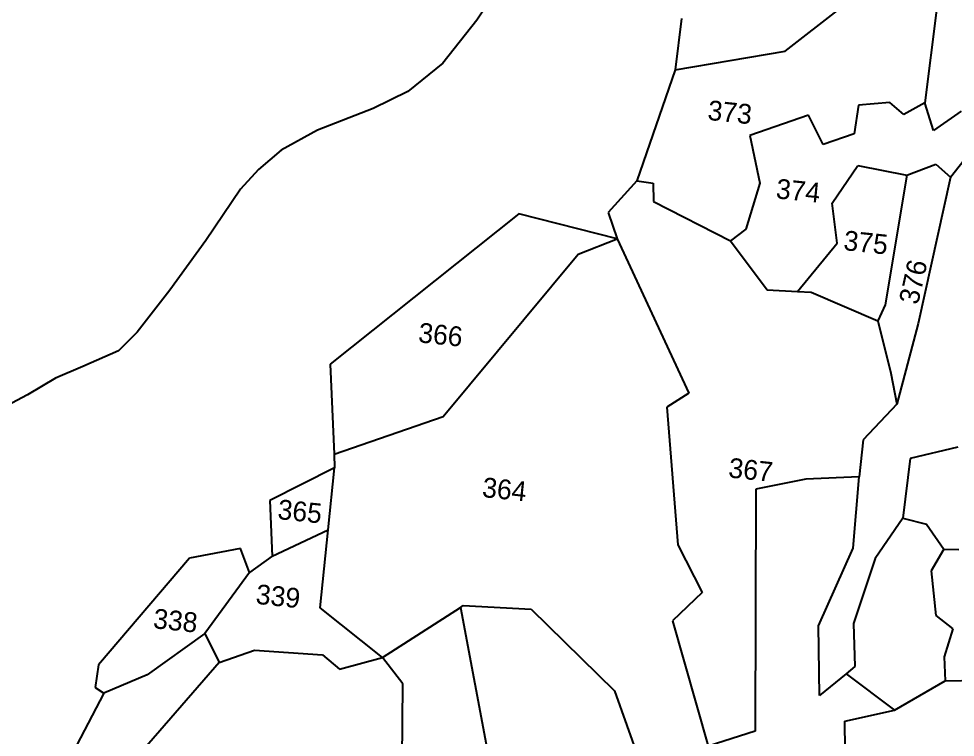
# Model space of a CAD drawing. Header units: metres. Extents: x 290336 to 293471, y 1993039 to 1996947.
# Drawn here: x 291428.6 to 291866.1, y 1994405.3 to 1994740.9 of the extents above; entities that cross this region are included whole.
import ezdxf
from ezdxf.enums import TextEntityAlignment as Align

# ---------------------------------------------------------------- set-up
doc = ezdxf.new("R2010")
doc.units = ezdxf.units.M
doc.header["$MEASUREMENT"] = 0
for name, color, linetype in [('POLY_PARCEL', 6, 'Continuous'), ('POLY_WATER', 4, 'Continuous'), ('TEXT_PARCEL', 7, 'Continuous')]:
    doc.layers.add(name, color=color, linetype=linetype)
doc.styles.add('TEXT_MAP', font='', dxfattribs={"height": 1.8})
doc.styles.get('TEXT_MAP').set_extended_font_data('Kruti Dev 050')

msp = doc.modelspace()

# ---------------------------------------------------------------- linework, layer by layer
at = {"layer": 'POLY_PARCEL'}
for p, q in [((291786.62, 1994725.74), (291812.44, 1994745.91)), ((291857.39, 1994744.95), (291851.83, 1994701.69)), ((291738.25, 1994741.03), (291735.23, 1994716.99)), ((291735.23, 1994716.99), (291786.62, 1994725.74)), ((291735.23, 1994716.99), (291717.43, 1994665.24)), ((291835.59, 1994701.74), (291820.85, 1994700.56)), ((291842.06, 1994696.2), (291835.59, 1994701.74)), ((291851.83, 1994701.69), (291842.06, 1994696.2)), ((291855.96, 1994688.71), (291851.83, 1994701.69)), ((291820.85, 1994700.56), (291818.93, 1994687.22)), ((291868.8, 1994697.67), (291855.96, 1994688.71)), ((291797.62, 1994695.92), (291770.09, 1994686.32)), ((291804.33, 1994682.24), (291797.62, 1994695.92)), ((291770.09, 1994686.32), (291774.85, 1994664.18)), ((291818.93, 1994687.22), (291804.33, 1994682.24)), ((291863.94, 1994666.88), (291871.93, 1994677.16)), ((291808.53, 1994654.74), (291820.65, 1994672.43)), ((291820.65, 1994672.43), (291843.47, 1994667.91)), ((291843.47, 1994667.91), (291856.99, 1994673.01)), ((291856.99, 1994673.01), (291863.94, 1994666.88)), ((291843.47, 1994667.91), (291833.41, 1994607.25)), ((291863.94, 1994666.88), (291848.77, 1994598.62)), ((291717.43, 1994665.24), (291703.98, 1994650.4)), ((291717.43, 1994665.24), (291724.96, 1994664.16)), ((291724.96, 1994664.16), (291725.15, 1994655.49)), ((291774.85, 1994664.18), (291768.29, 1994642.66)), ((291725.15, 1994655.49), (291761.16, 1994637.15)), ((291810.94, 1994636.09), (291808.53, 1994654.74)), ((291662.22, 1994649.84), (291574.13, 1994579.58)), ((291708.12, 1994638.06), (291662.22, 1994649.84)), ((291703.98, 1994650.4), (291708.12, 1994638.06)), ((291768.29, 1994642.66), (291761.16, 1994637.15)), ((291689.95, 1994630.91), (291708.12, 1994638.06)), ((291708.12, 1994638.06), (291741.73, 1994566.03)), ((291761.16, 1994637.15), (291778.29, 1994614.27)), ((291792.37, 1994613.56), (291810.94, 1994636.09)), ((291626.88, 1994555.16), (291689.95, 1994630.91)), ((291778.29, 1994614.27), (291792.37, 1994613.56)), ((291792.37, 1994613.56), (291798.77, 1994613.24)), ((291798.77, 1994613.24), (291829.87, 1994599.74)), ((291833.41, 1994607.25), (291829.87, 1994599.74)), ((291829.87, 1994599.74), (291836, 1994575.29)), ((291848.77, 1994598.62), (291838.85, 1994560.93)), ((291574.13, 1994579.58), (291575.91, 1994537.48)), ((291836, 1994575.29), (291838.85, 1994560.93)), ((291741.73, 1994566.03), (291731.31, 1994559.53)), ((291731.31, 1994559.53), (291736.57, 1994495.12)), ((291838.85, 1994560.93), (291823.04, 1994544.16)), ((291575.91, 1994537.48), (291626.88, 1994555.16)), ((291823.04, 1994544.16), (291821.27, 1994527.02)), ((291867.26, 1994540.78), (291845.05, 1994535.5)), ((291575.91, 1994537.48), (291576.17, 1994531.19)), ((291845.05, 1994535.5), (291841.64, 1994507.7)), ((291576.17, 1994531.19), (291545.89, 1994515.92)), ((291573.2, 1994502.25), (291576.17, 1994531.19)), ((291821.27, 1994527.02), (291796.23, 1994525.82)), ((291818.4, 1994493.6), (291821.27, 1994527.02)), ((291796.23, 1994525.82), (291773.01, 1994521.18)), ((291773.01, 1994521.18), (291772.7, 1994408.09)), ((291545.89, 1994515.92), (291546.99, 1994489.83)), ((291841.64, 1994507.7), (291828.73, 1994488.74)), ((291841.64, 1994507.7), (291852.73, 1994504.86)), ((291852.73, 1994504.86), (291860.74, 1994493.21)), ((291546.99, 1994489.83), (291573.2, 1994502.25)), ((291569.45, 1994465.83), (291573.2, 1994502.25)), ((291532.2, 1994493.52), (291508.44, 1994488.94)), ((291536.46, 1994482.26), (291532.2, 1994493.52)), ((291736.57, 1994495.12), (291747.81, 1994472.85)), ((291802.21, 1994457.38), (291818.4, 1994493.6)), ((291860.74, 1994493.21), (291854.81, 1994483)), ((291860.74, 1994493.21), (291867.76, 1994493.02)), ((291508.44, 1994488.94), (291465.94, 1994439.2)), ((291546.99, 1994489.83), (291536.46, 1994482.26)), ((291828.73, 1994488.74), (291818.56, 1994458.4)), ((291854.81, 1994483), (291856.99, 1994462.2)), ((291536.46, 1994482.26), (291515.59, 1994453.83)), ((291747.81, 1994472.85), (291733.99, 1994459.66)), ((291598.54, 1994442.57), (291569.45, 1994465.83)), ((291598.54, 1994442.57), (291634.95, 1994465.99)), ((291634.95, 1994465.99), (291636.24, 1994466.82)), ((291634.95, 1994465.99), (291673.79, 1994258.89)), ((291636.24, 1994466.82), (291668.03, 1994465.16)), ((291668.03, 1994465.16), (291706.87, 1994427.05)), ((291856.99, 1994462.2), (291865.01, 1994455.96)), ((291733.99, 1994459.66), (291750.69, 1994401.1)), ((291802.64, 1994424.87), (291802.21, 1994457.38)), ((291818.56, 1994458.4), (291819.19, 1994438.31)), ((291515.59, 1994453.83), (291488.67, 1994434.42)), ((291515.59, 1994453.83), (291522.3, 1994440.15)), ((291865.01, 1994455.96), (291860.95, 1994442.85)), ((291522.3, 1994440.15), (291538.78, 1994446.03)), ((291538.78, 1994446.03), (291570.51, 1994443.84)), ((291570.51, 1994443.84), (291578.47, 1994437.06)), ((291465.94, 1994439.2), (291464.3, 1994428.55)), ((291522.3, 1994440.15), (291484.21, 1994396.46)), ((291578.47, 1994437.06), (291598.54, 1994442.57)), ((291608.05, 1994430.22), (291598.54, 1994442.57)), ((291860.95, 1994442.85), (291861.35, 1994431.74)), ((291488.67, 1994434.42), (291468.36, 1994425.96)), ((291815.08, 1994434.97), (291802.64, 1994424.87)), ((291819.19, 1994438.31), (291815.08, 1994434.97)), ((291815.08, 1994434.97), (291837.73, 1994417.95)), ((291607.22, 1994338.29), (291608.05, 1994430.22)), ((291837.73, 1994417.95), (291861.35, 1994431.74)), ((291861.35, 1994431.74), (291892.82, 1994432.28)), ((291468.36, 1994425.96), (291422.25, 1994337.82)), ((291464.3, 1994428.55), (291468.36, 1994425.96)), ((291706.87, 1994427.05), (291719.89, 1994390.52)), ((291814.45, 1994412.78), (291837.73, 1994417.95)), ((291814.67, 1994399.22), (291814.45, 1994412.78)), ((291772.7, 1994408.09), (291750.69, 1994401.1))]:
    msp.add_line(p, q, dxfattribs=at)
at = {"layer": 'POLY_WATER'}
for p, q in [((291649.54, 1994750.68), (291642.61, 1994740.23)), ((291642.61, 1994740.23), (291626.69, 1994720.08)), ((291626.69, 1994720.08), (291610.43, 1994706.87)), ((291610.43, 1994706.87), (291594.19, 1994698.98)), ((291594.19, 1994698.98), (291568.14, 1994688.91)), ((291568.14, 1994688.91), (291551.21, 1994679.49)), ((291551.21, 1994679.49), (291540.7, 1994670.47)), ((291540.7, 1994670.47), (291532.3, 1994661.24)), ((291532.3, 1994661.24), (291516, 1994637.4)), ((291516, 1994637.4), (291499.24, 1994614.14)), ((291499.24, 1994614.14), (291483.9, 1994594.46)), ((291483.9, 1994594.46), (291475.28, 1994585.85)), ((291475.28, 1994585.85), (291458.56, 1994578.54)), ((291458.56, 1994578.54), (291445.75, 1994572.95)), ((291445.75, 1994572.95), (291432.72, 1994565.25)), ((291432.72, 1994565.25), (291410.19, 1994553.22))]:
    msp.add_line(p, q, dxfattribs=at)

# ---------------------------------------------------------------- texts
at = {"layer": 'TEXT_PARCEL', "style": 'TEXT_MAP'}
for s, rotation, p in [('373', 354.1017, (291760.84, 1994697.24)), ('374', 354.1017, (291792.78, 1994660.58)), ('375', 354.1017, (291824.36, 1994636.41)), ('376', 77.3879, (291846.42, 1994618.02)), ('366', 354.1017, (291625.7, 1994593.35)), ('367', 354.1017, (291770.6, 1994530.22)), ('364', 354.1017, (291655.55, 1994521.1)), ('365', 354.1017, (291559.99, 1994510.81)), ('339', 354.1017, (291549.82, 1994471.2)), ('338', 354.1017, (291501.87, 1994459.81))]:
    msp.add_text(s, height=9.242, rotation=rotation, dxfattribs=at).set_placement(p, align=Align.MIDDLE)

doc.saveas('drawing.dxf')
